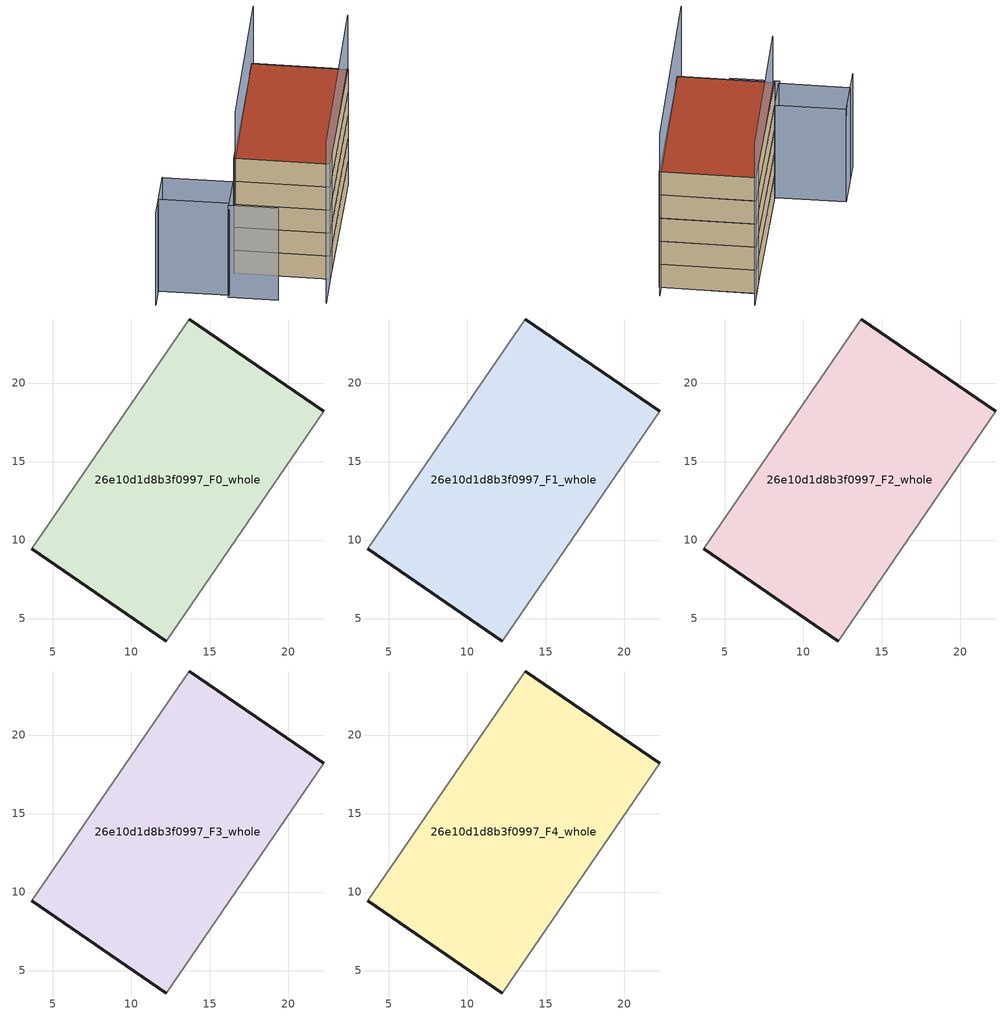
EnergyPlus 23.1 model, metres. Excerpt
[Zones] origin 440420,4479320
26e10d1d8b3f0997_F0_whole
 floor ground (EU_floor_Construction): 12.24,3.57 22.28,18.21 13.72,24.08 3.68,9.43 z0
 wall outside (EU_wall_Construction): 13.72,24.08 22.28,18.21 / 12.24,3.57 3.68,9.43 z0:3
 wall adiabatic (EU_wall_Construction): 3.68,9.43 13.72,24.08 / 22.28,18.21 12.24,3.57 z0:3
26e10d1d8b3f0997_F1_whole
 floor to 26e10d1d8b3f0997_F0_whole (EU_floor_Construction): 12.24,3.57 22.27,18.21 13.71,24.08 3.68,9.43 z3
 wall outside (EU_wall_Construction): 13.72,24.08 22.28,18.21 / 12.24,3.57 3.68,9.43 z3:6
 wall adiabatic (EU_wall_Construction): 3.68,9.43 13.72,24.08 / 22.28,18.21 12.24,3.57 z3:6
26e10d1d8b3f0997_F2_whole
 floor to 26e10d1d8b3f0997_F1_whole (EU_floor_Construction): 12.24,3.57 22.27,18.21 13.71,24.08 3.68,9.43 z6
 wall outside (EU_wall_Construction): 13.72,24.08 22.28,18.21 / 12.24,3.57 3.68,9.43 z6:9
 wall adiabatic (EU_wall_Construction): 3.68,9.43 13.72,24.08 / 22.28,18.21 12.24,3.57 z6:9
26e10d1d8b3f0997_F3_whole
 floor to 26e10d1d8b3f0997_F2_whole (EU_floor_Construction): 12.24,3.57 22.27,18.21 13.71,24.08 3.68,9.43 z9
 wall outside (EU_wall_Construction): 13.72,24.08 22.28,18.21 / 12.24,3.57 3.68,9.43 z9:12
 wall adiabatic (EU_wall_Construction): 3.68,9.43 13.72,24.08 / 22.28,18.21 12.24,3.57 z9:12
26e10d1d8b3f0997_F4_whole
 floor to 26e10d1d8b3f0997_F3_whole (EU_floor_Construction): 12.24,3.57 22.27,18.21 13.71,24.08 3.68,9.43 z12
 wall outside (EU_wall_Construction): 13.72,24.08 22.28,18.21 / 12.24,3.57 3.68,9.43 z12:15
 wall adiabatic (EU_wall_Construction): 3.68,9.43 13.72,24.08 / 22.28,18.21 12.24,3.57 z12:15
 roof outside (EU_roof_Construction): 22.28,18.21 12.24,3.57 3.68,9.43 13.72,24.08 z15
shading: 1.1,5.81 5.54,2.8 / -2.69,13.68 -6.41,8.17 / -2.71,13.67 3.63,9.41 / 3.63,9.41 1.38,6.06 / 1.38,6.06 -4.96,10.32 / -4.96,10.32 -2.71,13.67 z0:12; 9.79,-0.13 22.95,19.55 / 14.88,25.86 3.84,9.35 z0:21
[Building]
EU S2 Campaign: North Axis=0; Terrain=City; Solar Distribution=FullExterior
[Site:Location]
Madrid: Latitude=40.5; Longitude=-3.5; Time Zone=1; Elevation=609
[SizingPeriod:WeatherFileDays]
AnnualSizingPeriod: Begin Month=1; Begin Day of Month=1; End Month=12; End Day of Month=31; Day of Week for Start Day=Monday; Use Weather File Daylight Saving Period=No; Use Weather File Rain and Snow Indicators=No
[MATERIAL]
EU_InternalMass_Material: Roughness=MediumRough; Thickness=0.1; Conductivity=1; Density=1800; Specific Heat=900; Thermal Absorptance=0.9; Solar Absorptance=0.7; Visible Absorptance=0.7
[MATERIAL:NOMASS] Roughness=MediumRough; Thermal Absorptance=0.9; Solar Absorptance=0.7; Visible Absorptance=0.7
Name | Thermal Resistance
EU_wall_NoMass | 1.60022
EU_roof_NoMass | 1.57597
EU_floor_NoMass | 0.470652
[CONSTRUCTION]
EU_wall_Construction: EU_wall_NoMass
EU_roof_Construction: EU_roof_NoMass
EU_floor_Construction: EU_floor_NoMass
EU_InternalMass_Construction: EU_InternalMass_Material
[ZONE] Type=1; Multiplier=1; Ceiling Height=autocalculate; Volume=552.716; Floor Area=autocalculate; Part of Total Floor Area=Yes
26e10d1d8b3f0997_F0_whole; 26e10d1d8b3f0997_F1_whole; 26e10d1d8b3f0997_F2_whole; 26e10d1d8b3f0997_F3_whole; 26e10d1d8b3f0997_F4_whole
[INTERNALMASS] Construction=EU_InternalMass_Construction; Surface Area=184.238
Name | Zone or ZoneList
26e10d1d8b3f0997_F0_whole_EU_InternalMass | 26e10d1d8b3f0997_F0_whole
26e10d1d8b3f0997_F1_whole_EU_InternalMass | 26e10d1d8b3f0997_F1_whole
26e10d1d8b3f0997_F2_whole_EU_InternalMass | 26e10d1d8b3f0997_F2_whole
26e10d1d8b3f0997_F3_whole_EU_InternalMass | 26e10d1d8b3f0997_F3_whole
26e10d1d8b3f0997_F4_whole_EU_InternalMass | 26e10d1d8b3f0997_F4_whole
[OTHEREQUIPMENT] Fuel Type=Electricity; Design Level Calculation Method=Watts/Area; Power per Zone Floor Area=1; Fraction Latent=0; Fraction Radiant=0; Fraction Lost=0; Carbon Dioxide Generation Rate=0; EndUse Subcategory=EU_Step8_InternalGains
Name | Zone or ZoneList or Space or SpaceList | Schedule
EU_Step8_InternalGain_26e10d1d8b3f0997_F0_whole_f000 | 26e10d1d8b3f0997_F0_whole | EU_Step8_GainSchedule_26e10d1d8b3f0997_F0_whole_f000
EU_Step8_InternalGain_26e10d1d8b3f0997_F1_whole_f000 | 26e10d1d8b3f0997_F1_whole | EU_Step8_GainSchedule_26e10d1d8b3f0997_F1_whole_f000
EU_Step8_InternalGain_26e10d1d8b3f0997_F2_whole_f000 | 26e10d1d8b3f0997_F2_whole | EU_Step8_GainSchedule_26e10d1d8b3f0997_F2_whole_f000
EU_Step8_InternalGain_26e10d1d8b3f0997_F3_whole_f000 | 26e10d1d8b3f0997_F3_whole | EU_Step8_GainSchedule_26e10d1d8b3f0997_F3_whole_f000
EU_Step8_InternalGain_26e10d1d8b3f0997_F4_whole_f000 | 26e10d1d8b3f0997_F4_whole | EU_Step8_GainSchedule_26e10d1d8b3f0997_F4_whole_f000
[ZONEVENTILATION:DESIGNFLOWRATE] Schedule=EU_AlwaysOn; Design Flow Rate Calculation Method=AirChanges/Hour; Air Changes per Hour=0.480704; Ventilation Type=Natural; Fan Pressure Rise=0; Fan Total Efficiency=1; Constant Term Coefficient=1; Temperature Term Coefficient=0; Velocity Term Coefficient=0; Velocity Squared Term Coefficient=0; Minimum Indoor Temperature=-100; Maximum Indoor Temperature=100; Delta Temperature=-100; Minimum Outdoor Temperature=-100; Maximum Outdoor Temperature=100; Maximum Wind Speed=40
Name | Zone or ZoneList or Space or SpaceList
EU_ConstantAir_26e10d1d8b3f0997_F0_whole | 26e10d1d8b3f0997_F0_whole
EU_ConstantAir_26e10d1d8b3f0997_F1_whole | 26e10d1d8b3f0997_F1_whole
EU_ConstantAir_26e10d1d8b3f0997_F2_whole | 26e10d1d8b3f0997_F2_whole
EU_ConstantAir_26e10d1d8b3f0997_F3_whole | 26e10d1d8b3f0997_F3_whole
EU_ConstantAir_26e10d1d8b3f0997_F4_whole | 26e10d1d8b3f0997_F4_whole
[HVACTEMPLATE:THERMOSTAT] Constant Heating Setpoint=20; Constant Cooling Setpoint=50
EU_HeatOnly_26e10d1d8b3f0997_F0_whole; EU_HeatOnly_26e10d1d8b3f0997_F1_whole; EU_HeatOnly_26e10d1d8b3f0997_F2_whole; EU_HeatOnly_26e10d1d8b3f0997_F3_whole; EU_HeatOnly_26e10d1d8b3f0997_F4_whole
[HVACTEMPLATE:ZONE:IDEALLOADSAIRSYSTEM] System Availability Schedule=EU_AlwaysOn; Maximum Heating Supply Air Temperature=50; Minimum Cooling Supply Air Temperature=13; Maximum Heating Supply Air Humidity Ratio=0.0156; Minimum Cooling Supply Air Humidity Ratio=0.0077; Heating Limit=NoLimit; Cooling Limit=NoLimit; Heating Availability Schedule=EU_AlwaysOn; Cooling Availability Schedule=EU_CoolingOff; Dehumidification Control Type=ConstantSensibleHeatRatio; Cooling Sensible Heat Ratio=0.7; Dehumidification Setpoint=60; Humidification Control Type=None; Humidification Setpoint=30; Outdoor Air Method=None; Outdoor Air Flow Rate per Person=0.00944; Outdoor Air Flow Rate per Zone Floor Area=0; Outdoor Air Flow Rate per Zone=0; Demand Controlled Ventilation Type=None; Outdoor Air Economizer Type=NoEconomizer; Heat Recovery Type=None; Sensible Heat Recovery Effectiveness=0.7; Latent Heat Recovery Effectiveness=0.65
Name | Template Thermostat
26e10d1d8b3f0997_F0_whole | EU_HeatOnly_26e10d1d8b3f0997_F0_whole
26e10d1d8b3f0997_F1_whole | EU_HeatOnly_26e10d1d8b3f0997_F1_whole
26e10d1d8b3f0997_F2_whole | EU_HeatOnly_26e10d1d8b3f0997_F2_whole
26e10d1d8b3f0997_F3_whole | EU_HeatOnly_26e10d1d8b3f0997_F3_whole
26e10d1d8b3f0997_F4_whole | EU_HeatOnly_26e10d1d8b3f0997_F4_whole
[SIZING:ZONE] Zone Cooling Design Supply Air Temperature Input Method=SupplyAirTemperature; Zone Cooling Design Supply Air Temperature=13; Zone Heating Design Supply Air Temperature Input Method=SupplyAirTemperature; Zone Heating Design Supply Air Temperature=50; Zone Cooling Design Supply Air Humidity Ratio=0.008; Zone Heating Design Supply Air Humidity Ratio=0.008; Cooling Design Air Flow Method=DesignDay; Cooling Design Air Flow Rate=0; Cooling Minimum Air Flow per Zone Floor Area=0.000762; Cooling Minimum Air Flow=0; Cooling Minimum Air Flow Fraction=0.2; Heating Design Air Flow Method=DesignDay; Heating Design Air Flow Rate=0; Heating Maximum Air Flow per Zone Floor Area=0.002032; Heating Maximum Air Flow=0.141576; Heating Maximum Air Flow Fraction=0.3; Account for Dedicated Outdoor Air System=No; Dedicated Outdoor Air System Control Strategy=NeutralSupplyAir; Dedicated Outdoor Air Low Setpoint Temperature for Design=autosize; Dedicated Outdoor Air High Setpoint Temperature for Design=autosize; Zone Load Sizing Method=Sensible Load Only No Latent Load; Zone Latent Cooling Design Supply Air Humidity Ratio Input Method=HumidityRatioDifference; Zone Cooling Design Supply Air Humidity Ratio Difference=0.005; Zone Latent Heating Design Supply Air Humidity Ratio Input Method=HumidityRatioDifference; Zone Humidification Design Supply Air Humidity Ratio Difference=0.005
26e10d1d8b3f0997_F0_whole; 26e10d1d8b3f0997_F1_whole; 26e10d1d8b3f0997_F2_whole; 26e10d1d8b3f0997_F3_whole; 26e10d1d8b3f0997_F4_whole
[SCHEDULE:CONSTANT]
Name | Hourly Value
EU_AlwaysOn | 1
EU_CoolingOff | 0
[SCHEDULE:FILE] Column Number=1; Rows to Skip at Top=0; Number of Hours of Data=8760; Column Separator=Comma; Interpolate to Timestep=No; Minutes per Item=60; Adjust Schedule for Daylight Savings=Yes
Name | File
EU_Step8_GainSchedule_26e10d1d8b3f0997_F0_whole_f000 | ../../schedules/26e10d1d8b3f0997/26e10d1d8b3f0997_F0_whole_f000_gain.csv
EU_Step8_GainSchedule_26e10d1d8b3f0997_F1_whole_f000 | ../../schedules/26e10d1d8b3f0997/26e10d1d8b3f0997_F1_whole_f000_gain.csv
EU_Step8_GainSchedule_26e10d1d8b3f0997_F2_whole_f000 | ../../schedules/26e10d1d8b3f0997/26e10d1d8b3f0997_F2_whole_f000_gain.csv
EU_Step8_GainSchedule_26e10d1d8b3f0997_F3_whole_f000 | ../../schedules/26e10d1d8b3f0997/26e10d1d8b3f0997_F3_whole_f000_gain.csv
EU_Step8_GainSchedule_26e10d1d8b3f0997_F4_whole_f000 | ../../schedules/26e10d1d8b3f0997/26e10d1d8b3f0997_F4_whole_f000_gain.csv
